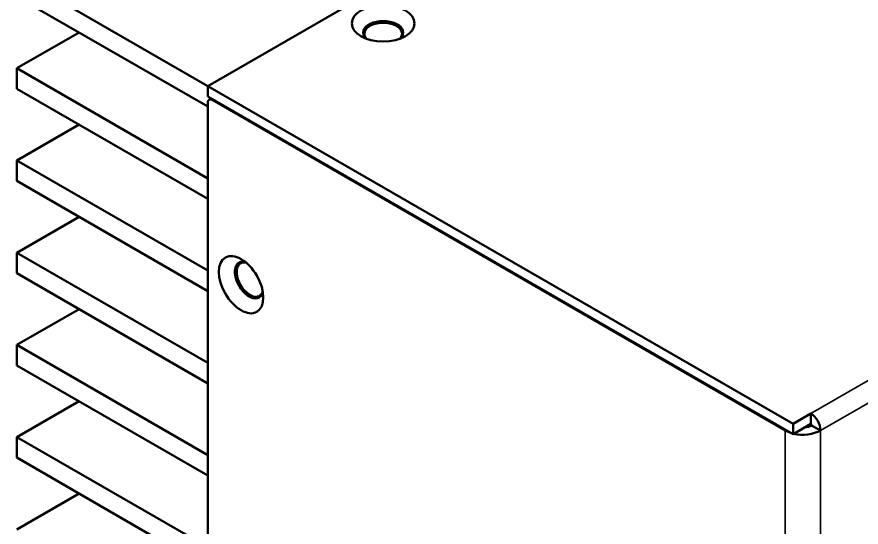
# Model space of a CAD drawing. Header units: millimetres. Extents: x 0 to 1863, y -9 to 1040.
# Drawn here: x 1225 to 1292.3, y 876.7 to 917.3 of the extents above; entities that cross this region are included whole.
import ezdxf

# ---------------------------------------------------------------- set-up
doc = ezdxf.new("R2010")
doc.units = ezdxf.units.MM
doc.header["$LTSCALE"] = 3.5
doc.layers.add('외형선(ISO)', color=7, linetype='Continuous', lineweight=50)
doc.layers.add('좁은 외형선(ISO)', color=7, linetype='Continuous', lineweight=35)

msp = doc.modelspace()

# ---------------------------------------------------------------- linework, layer by layer
at = {"layer": '외형선(ISO)'}
for p, q in [((1340.6414, 969.8013), (1240.2323, 911.83)), ((1225.0295, 920.6074), (1240.2323, 911.83)), ((1240.2323, 910.197), (1225.0295, 918.9744)), ((1229.9792, 916.1166), (1225.0295, 913.2589)), ((1225.0295, 913.2589), (1240.2323, 904.4816)), ((1225.0295, 911.6259), (1225.0295, 913.2589)), ((1240.2323, 902.8486), (1225.0295, 911.6259)), ((1286.8306, 884.9265), (1240.2323, 911.83)), ((1240.2323, 911.83), (1240.2323, 911.0135)), ((1240.2323, 911.0135), (1286.8306, 884.11)), ((1240.2323, 762.9011), (1240.2323, 910.5236)), ((1240.5101, 910.8531), (1240.3358, 910.7525)), ((1240.5858, 910.7278), (1286.1942, 884.3958)), ((1229.9792, 908.7682), (1225.0295, 905.9104)), ((1225.0295, 905.9104), (1240.2323, 897.1331)), ((1225.0295, 904.2774), (1225.0295, 905.9104)), ((1240.2323, 895.5001), (1225.0295, 904.2774)), ((1229.9792, 901.4197), (1225.0295, 898.562)), ((1225.0295, 898.562), (1240.2323, 889.7846)), ((1225.0295, 896.929), (1225.0295, 898.562)), ((1240.2323, 888.1516), (1225.0295, 896.929)), ((1229.9792, 894.0712), (1225.0295, 891.2135)), ((1225.0295, 891.2135), (1240.2323, 882.4362)), ((1225.0295, 889.5805), (1225.0295, 891.2135)), ((1240.2323, 880.8032), (1225.0295, 889.5805)), ((1229.9792, 886.7228), (1225.0295, 883.865)), ((1286.8306, 884.9265), (1288.2448, 885.743)), ((1288.2448, 884.9265), (1288.2448, 885.743)), ((1286.8306, 884.11), (1286.8306, 884.9265)), ((1288.2448, 884.9265), (1286.8306, 884.11)), ((1288.3155, 884.804), (1289.0226, 884.3958)), ((1225.0295, 883.865), (1240.2323, 875.0877)), ((1225.0295, 882.232), (1225.0295, 883.865)), ((1240.2323, 873.4547), (1225.0295, 882.232)), ((1229.9792, 879.3743), (1225.0295, 876.5166))]:
    msp.add_line(p, q, dxfattribs=at)
for centre, major_axis in [((1254.1976, 916.8311), (2.5, 0)), ((1242.8839, 896.0104), (-1.25, 2.1651))]:
    msp.add_ellipse(centre, major_axis=major_axis, ratio=0.5773503, dxfattribs=at)
for centre, major_axis, start_param, end_param in [((1254.1976, 916.0962), (1.6, 0), 5.7500535, 9.9579098), ((1254.1976, 916.0146), (1.5, 0), 5.7923026, 9.9156606), ((1254.1976, 916.0146), (1.6, 0), 0.0442086, 3.0973841), ((1240.5858, 910.3195), (-0.25, 0.433), 5.4977871, 7.0685835), ((1243.5203, 896.3778), (-0.8, 1.3856), 5.7500535, 9.9579098), ((1243.591, 896.4187), (-0.8, 1.3856), 0.0442086, 3.0973841), ((1243.591, 896.4187), (-0.75, 1.299), 5.7923026, 9.9156606), ((1288.2448, 884.8448), (0.55, -0.9526), 0.7853982, 2.3561945), ((1287.6084, 885.2123), (1, 0), 4.854286, 5.4977871), ((1288.2448, 884.8448), (-0.05, 0.0866), 3.9269908, 5.4977871), ((1287.6084, 885.2123), (2, 0), 3.9269908, 4.2445512), ((1287.6084, 885.2123), (2, 0), 4.3385077, 5.4977871)]:
    msp.add_ellipse(centre, major_axis=major_axis, ratio=0.5773503, start_param=start_param, end_param=end_param, dxfattribs=at)
at = {"layer": '좁은 외형선(ISO)'}
for p, q in [((1288.2448, 885.743), (1387.2398, 942.8977)), ((1289.0226, 884.3958), (1388.0176, 941.5505)), ((1240.5858, 910.7278), (1240.6565, 910.7686)), ((1286.1942, 884.3958), (1286.2649, 884.4366)), ((1286.1942, 735.9567), (1286.1942, 884.3958)), ((1289.0226, 884.3958), (1289.0226, 735.9567))]:
    msp.add_line(p, q, dxfattribs=at)

doc.saveas('drawing.dxf')
